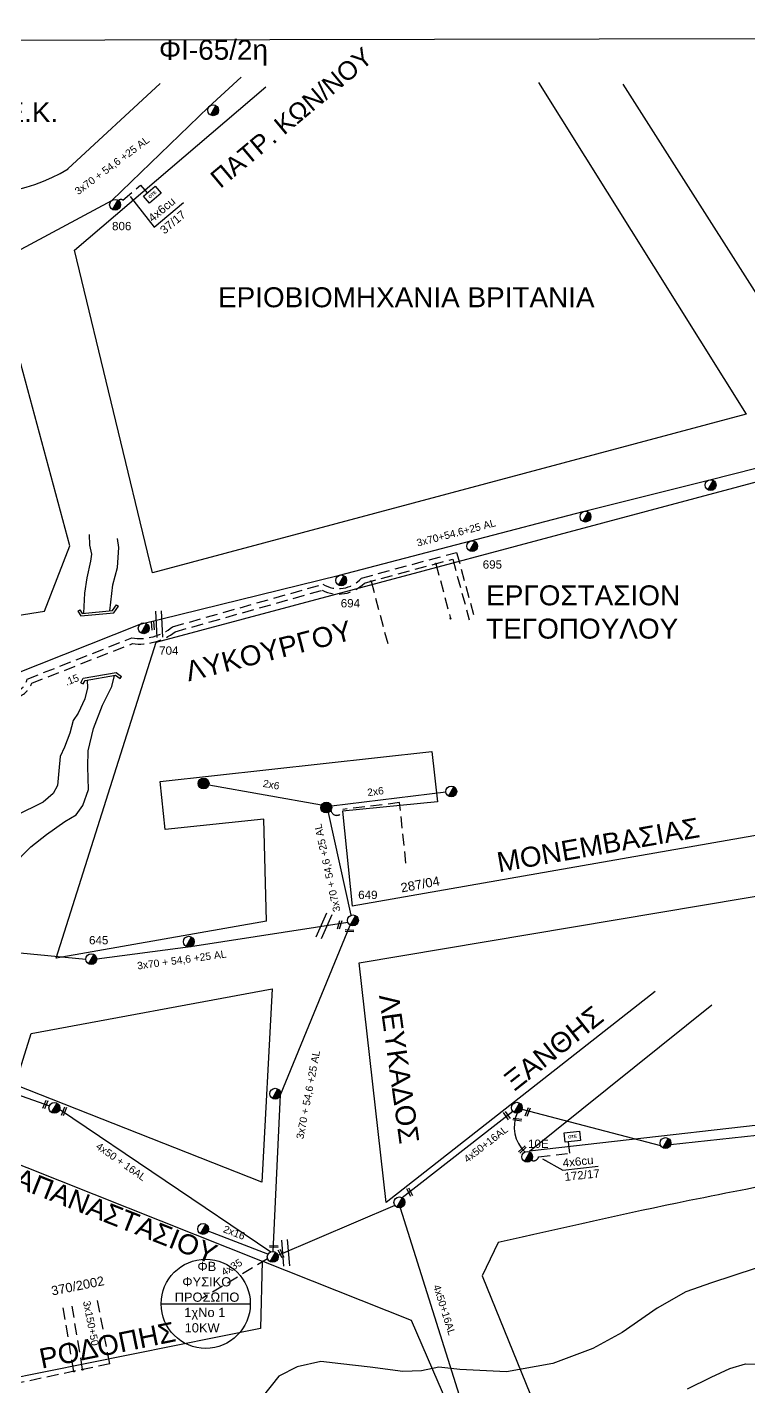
# Model space of a CAD drawing. Header units: millimetres. Extents: x 1421 to 7547, y 822 to 1863.
# Drawn here: x 6172.1 to 6328.7, y 1560.8 to 1855.8 of the extents above; entities that cross this region are included whole.
import ezdxf
from ezdxf.enums import TextEntityAlignment as Align

# ---------------------------------------------------------------- set-up
doc = ezdxf.new("R2010")
doc.units = ezdxf.units.MM
doc.linetypes.add('DASHED', pattern=[19.05, 12.7, -6.35])
doc.layers.get('0').update_dxf_attribs({"lineweight": 30})
for name, color, linetype, lineweight in [('2x16', 7, 'Continuous', 30), ('2x6', 7, 'Continuous', 30), ('3x150+50', 7, 'Continuous', 30), ('4x35', 1, 'DASHED', 30), ('Pillar OTE', 7, 'Continuous', 30), ('TEXT_ΚΑΛΩΔΙΩΝ', 7, 'Continuous', 30), ('Γυμνά εναέρια ΧΤ και ΦΟΠ (3Φ)   4x50+16AL', 7, 'Continuous', 30), ('Καλώδια ΧΤ   3x150+70AL', 7, 'DASHED', 30), ('Μηχανική τομή', 7, 'Continuous', 30), ('Στύλος Ξύλινος', 7, 'Continuous', 30), ('Στύλος Ξύλινος @ 1', 7, 'Continuous', 30), ('Στύλος ΦΜ', 7, 'Continuous', 30), ('Στύλος ΦΜ @ 1', 7, 'Continuous', 30), ('Συνδέσεις', 7, 'Continuous', 30), ('Συνεστραμμένα ΧΤ   3x70+54.6+25 AL', 7, 'SYN_LINE', 30), ('Τομή', 7, 'Continuous', 30), ('Υπόβαθρο ΔΕΗ', 7, 'Continuous', 30), ('Υπόγεια Καλώδια Δικτύου ΧΤ   .15', 7, 'DASHED', 30), ('Υπόγεια Καλώδια Δικτύου ΧΤ  4x6', 7, 'DASHED', 30)]:
    doc.layers.add(name, color=color, linetype=linetype, lineweight=lineweight)
doc.layers.add('Υπόγεια καλώδια Παροχών ΧΤ   4x50AL', color=7, linetype='DASHED')
doc.styles.add('arial', font='arial.ttf')
doc.styles.get("Standard").update_dxf_attribs({"font": 'arial.ttf'})
doc.linetypes.add('FRIDI', pattern='A,0.5,-0.001,["|",Standard,S=0.5,R=0,X=0,Y=0.16],-0.001', length=0.502)
doc.linetypes.add('PRANES_TEXNHTO', pattern='A,1,[136,SPECLINE.shx,S=1.5,R=0,X=0,Y=0],2,[137,SPECLINE.shx,S=1,R=0,X=0,Y=0],1', length=4)
doc.linetypes.add('SYN_LINE', pattern='A,0.5,-0.0001,["/\\/\\/\\/",Standard,S=0.1,R=0,X=0,Y=-0.05],-0.25', length=0.7501)
doc.dimstyles.new('ISO-25', dxfattribs={"dimtxt": 2.5, "dimasz": 2.5, "dimexe": 1.25, "dimexo": 0.625, "dimtad": 1, "dimtxsty": 'Standard', "dimcen": 2.5, "dimadec": 0, "dimazin": 0, "dimtfac": 1, "dimtmove": 0, "dimatfit": 3, "dimfxl": 1, "dimarcsym": 0})

# ---------------------------------------------------------------- blocks, each defined once
blk = doc.blocks.new('ΥΠΑΡΧΩΝ ΤΣΙΜΕΝΤΕΝΙΟΣ ΣΤΥΛΟΣ')
at = {"layer": 'Στύλος ΦΜ'}
blk.add_hatch(color=7, dxfattribs=at).paths.add_polyline_path([(-1.29, -2.28, 0.574793), (2.62, 0, 0.268822), (1.3, 2.27)])
at = {"layer": 'Στύλος ΦΜ', "color": 7}
blk.add_line((-1.29, -2.28), (1.3, 2.27), dxfattribs=at)
blk.add_circle((0, 0), 2.62, dxfattribs=at)
at = {"layer": 'Στύλος ΦΜ', "flags": 4}
for tag, p in [('ΤΥΠΟΣ', (-4.91, 3.03)), ('ΑΡΙΘΜΟΣ', (-4.68, 8.05))]:
    blk.add_attdef(tag, p, '', height=4, dxfattribs=at)
blk = doc.blocks.new('ΤΟΜΗ')
at = {"layer": 'Τομή', "lineweight": -3, "ltscale": 40}
for p, q in [((-11.4, 1.1), (11.4, 1.1)), ((11.4, -3.6), (-11.4, -3.6))]:
    blk.add_line(p, q, dxfattribs=at)
blk = doc.blocks.new('ΜΗΧΑΝΙΚΗ ΤΟΜΗ')
at = {"layer": 'Μηχανική τομή', "lineweight": -3, "ltscale": 40}
for p, q in [((-3.8, 1.2), (3.8, 1.2)), ((3.8, -0.4), (-3.8, -0.4))]:
    blk.add_line(p, q, dxfattribs=at)
blk = doc.blocks.new('ΥΠΑΡΧΩΝ ΞΥΛΙΝΟΣ ΣΤΥΛΟΣ')
at = {"layer": 'Στύλος Ξύλινος'}
h = blk.add_hatch(color=7, dxfattribs=at)
h.paths.add_polyline_path([(-2.62, 0, 0.270008), (-1.29, -2.28), (1.3, 2.27, 0.576266)])
h.paths.add_polyline_path([(-1.29, -2.28, 0.574793), (2.62, 0, 0.268822), (1.3, 2.27)])
at = {"layer": 'Στύλος Ξύλινος', "color": 7}
blk.add_line((-1.29, -2.28), (1.3, 2.27), dxfattribs=at)
blk.add_circle((0, 0), 2.62, dxfattribs=at)
at = {"layer": 'Στύλος Ξύλινος', "flags": 4}
for tag, p in [('ΑΡΙΘΜΟΣ', (-4.91, 8.6)), ('ΤΥΠΟΣ', (-4.85, 3.39))]:
    blk.add_attdef(tag, p, '', height=4, dxfattribs=at)
blk = doc.blocks.new('_ΣΥΝΔΕΣΗ')
at = {"layer": 'Συνδέσεις', "linetype": 'SYN_LINE', "ltscale": 40}
blk.add_hatch(color=256, dxfattribs=at).paths.add_polyline_path([(0.5, 0, 1), (-0.5, 0, 1)])
at = {"layer": 'Συνδέσεις'}
blk.add_circle((0, 0), 0.5, dxfattribs=at)
blk = doc.blocks.new('PILLAR ΟΤΕ')
at = {"layer": 'Pillar OTE', "ltscale": 40}
blk.add_lwpolyline([(-3.31, 2.02), (3.39, 2.02), (3.39, -1.99), (-3.31, -1.99)], close=True, dxfattribs=at)
at = {"layer": 'Pillar OTE', "insert": (-1.81, 0.71), "char_height": 1.3575, "width": 109.961, "attachment_point": 1}
blk.add_mtext('{\\fArial|b1|i0|c161|p34;OTE}', dxfattribs=at)

msp = doc.modelspace()

# ---------------------------------------------------------------- linework, layer by layer
at = {"lineweight": -3, "ltscale": 0.2}
msp.add_line((6201.17, 1578.85), (6220.5, 1578.85), dxfattribs=at)
at = {"linetype": 'Continuous', "lineweight": -3, "ltscale": 0.2}
msp.add_lwpolyline([(5474.15, 1851.64), (7546.99, 1855.83), (7546.99, 826.44), (5474.15, 822.25)], close=True, dxfattribs=at)
at = {"lineweight": -3, "ltscale": 0.2}
msp.add_circle((6210.83, 1578.85), 9.67, dxfattribs=at)
at = {"layer": '2x16', "color": 5, "lineweight": -3, "ltscale": 0.2}
msp.add_lwpolyline([(6224.33, 1589.59), (6211.34, 1594.62)], dxfattribs=at)
at = {"layer": '2x6', "color": 5, "linetype": 'SYN_LINE', "lineweight": -3, "ltscale": 20}
for points in [[(6235.93, 1687.01), (6211.5, 1691.38)], [(6238.11, 1686.91), (6262.93, 1689.94)]]:
    msp.add_lwpolyline(points, dxfattribs=at)
at = {"layer": '3x150+50', "color": 5, "linetype": 'DASHED', "lineweight": -3, "ltscale": 0.2}
msp.add_lwpolyline([(6254.27, 1674.48), (6252.91, 1687.59), (6240.57, 1686.1, -0.906664), (6238, 1685.9, 8.769504)], format="xyb", dxfattribs=at)
at = {"layer": '3x150+50', "color": 85, "linetype": 'DASHED', "lineweight": -3, "ltscale": 0.2}
for points in [[(6182.24, 1564.2), (6179.81, 1578.53)], [(6184.12, 1564.59), (6181.73, 1579.12)], [(6190.05, 1565.85), (6187.13, 1580.66)]]:
    msp.add_lwpolyline(points, dxfattribs=at)
msp.add_lwpolyline([(6190.05, 1565.85), (6148.05, 1556.98), (6140.34, 1547.12, 0.249336), (6136.91, 1544.18), (6129.9, 1540.77, 0.583215), (6129.78, 1538.83, 0.296451)], format="xyb", dxfattribs=at)
at = {"layer": '4x35', "color": 5, "lineweight": -3, "ltscale": 0.2}
msp.add_lwpolyline([(6224.26, 1588.63), (6210.06, 1579.98)], dxfattribs=at)
at = {"layer": 'Γυμνά εναέρια ΧΤ και ΦΟΠ (3Φ)   4x50+16AL', "color": 5, "lineweight": -3, "ltscale": 0.2}
for points in [[(6148.8, 1631.69), (6176.91, 1621.82)], [(6179.14, 1621.07), (6224.94, 1590.12)]]:
    msp.add_lwpolyline(points, dxfattribs=at)
at = {"layer": 'Γυμνά εναέρια ΧΤ και ΦΟΠ (3Φ)   4x50+16AL', "color": 6, "lineweight": -3, "ltscale": 0.2}
for points in [[(6277.5, 1620.57), (6253.44, 1601.87)], [(6309.6, 1613.1), (6279.48, 1621.04)], [(6338.46, 1616.24), (6311.7, 1613.31)], [(6251.9, 1600.16), (6226.51, 1589.3)], [(6253.01, 1599.68), (6268.75, 1549.83)]]:
    msp.add_lwpolyline(points, dxfattribs=at)
at = {"layer": 'Καλώδια ΧΤ   3x150+70AL', "color": 2, "lineweight": -3, "ltscale": 0.2}
for points in [[(6260.78, 1739.43), (6263.95, 1727.53)], [(6246.7, 1735.62), (6250.57, 1721.19)]]:
    msp.add_lwpolyline(points, dxfattribs=at)
at = {"layer": 'Συνεστραμμένα ΧΤ   3x70+54.6+25 AL', "color": 85, "lineweight": -3, "ltscale": 20}
msp.add_lwpolyline([(6162.88, 1803.49), (6190.43, 1818.21), (6211.47, 1838.46), (6218.51, 1845)], dxfattribs=at)
at = {"layer": 'Συνεστραμμένα ΧΤ   3x70+54.6+25 AL', "color": 6, "lineweight": -3, "ltscale": 20}
for points in [[(6196.58, 1726.28), (6239.84, 1736.92), (6268.37, 1744.39), (6292.76, 1750.72), (6319.92, 1757.56), (6335.66, 1761.51)], [(6169.14, 1715.37), (6196.58, 1726.28)]]:
    msp.add_lwpolyline(points, dxfattribs=at)
at = {"layer": 'Συνεστραμμένα ΧΤ   3x70+54.6+25 AL', "color": 5, "lineweight": -3, "ltscale": 20}
for points in [[(6242.4, 1663.15), (6237.46, 1685.44)], [(6225.47, 1590.2), (6227.07, 1624.2), (6242.2, 1661.01)]]:
    msp.add_lwpolyline(points, dxfattribs=at)
at = {"layer": 'Συνεστραμμένα ΧΤ   3x70+54.6+25 AL', "color": 27, "lineweight": -3, "ltscale": 20}
for points in [[(6241.69, 1661.6), (6207.5, 1656.29), (6187.18, 1653.64)], [(6184.82, 1653.58), (6138.24, 1658.05), (6114.7, 1659.87)]]:
    msp.add_lwpolyline(points, dxfattribs=at)
at = {"layer": 'Συνεστραμμένα ΧΤ   3x70+54.6+25 AL', "color": 6, "linetype": 'SYN_LINE', "lineweight": -2, "ltscale": 10}
msp.add_arc((6285.37, 1617.22), 7.6, 156.771, 225.5251, dxfattribs=at)
at = {"layer": 'Υπόβαθρο ΔΕΗ', "lineweight": -3, "ltscale": 0.2}
for points in [[(6283.01, 1843.82), (6328.09, 1771.89), (6199.3, 1737.45), (6182.35, 1807.42)], [(6180.95, 1825.07), (6200.94, 1843.62)], [(6182.35, 1807.42), (6223.91, 1842.88)], [(6301.32, 1843.47), (6343.03, 1777.99), (6381.97, 1818.79), (6363.27, 1843.6)], [(6199.66, 1812.43), (6205.98, 1817.83)], [(6165.38, 1787.57), (6144.37, 1727.61), (6147.96, 1724.7), (6175.87, 1729.11), (6181.33, 1743.33), (6169.7, 1786.57), (6165.38, 1787.57)], [(6200.1, 1722.42), (6335.97, 1758.68), (6345.45, 1683.15), (6242.59, 1665.1)], [(6183.11, 1729.12), (6183.75, 1728.11), (6190.87, 1728.8), (6191.91, 1730.2)], [(6183.11, 1729.12), (6183.53, 1729.39)], [(6183.53, 1729.39), (6184.01, 1728.64), (6190.6, 1729.28), (6191.5, 1730.5)], [(6191.5, 1730.5), (6191.91, 1730.2)], [(6224.05, 1661.84), (6178.35, 1653.82), (6200.1, 1722.42)], [(6183.76, 1713.59), (6184.28, 1714.6), (6191.39, 1715.81), (6192.58, 1714.96)], [(6184.26, 1713.33), (6184.66, 1714.09), (6191.26, 1715.21), (6192.25, 1714.5)], [(6192.25, 1714.5), (6192.58, 1714.96)], [(6183.76, 1713.59), (6184.26, 1713.33)], [(6224.05, 1661.84), (6223.47, 1683.97), (6202.01, 1681.73), (6200.98, 1692.19), (6259.89, 1698.65), (6261.12, 1687.78), (6240.5, 1685.73), (6242.59, 1665.1)], [(6244.12, 1652.85), (6346.21, 1669.94), (6352.31, 1620.06), (6281.07, 1611.96), (6320.62, 1643.75)], [(6308.34, 1646.58), (6250, 1600.81), (6244.12, 1652.85)], [(6172.98, 1637.52), (6225.27, 1647.19), (6223.02, 1605.21), (6169.47, 1626.39), (6172.98, 1637.52)], [(6164.47, 1611.4), (6223.06, 1588.12), (6222.73, 1573.53), (6147.98, 1558.46), (6164.47, 1611.4)], [(6288.35, 1607.86), (6295.98, 1608.73)], [(6274.3, 1592.12), (6270.84, 1584.93), (6295.59, 1524.06), (6415.99, 1468.78), (6439.03, 1523.6)], [(6246.27, 1525.71), (6266.84, 1548.97), (6255.51, 1575.25), (6223.06, 1588.12)]]:
    msp.add_lwpolyline(points, dxfattribs=at)
at = {"layer": 'Υπόβαθρο ΔΕΗ', "lineweight": -3, "ltscale": 0.5}
for points in [[(6185.58, 1745.73), (6185.63, 1743.47), (6186.02, 1741.51), (6185.83, 1739.99), (6185.04, 1736.34), (6184.55, 1733.05), (6184.31, 1728.67)], [(6190.05, 1729.22), (6190.69, 1734.81), (6191.67, 1738.59), (6191.97, 1742.93), (6191.72, 1744.89)]]:
    msp.add_lwpolyline(points, dxfattribs=at)
at = {"layer": 'Υπόβαθρο ΔΕΗ', "linetype": 'PRANES_TEXNHTO', "lineweight": -3, "ltscale": 0.5}
for points in [[(6161.83, 1630.13), (6163.38, 1632.39), (6164.65, 1637.91), (6164.85, 1641.1), (6167.19, 1644.45), (6169.27, 1648.83), (6169.68, 1653.44), (6169.98, 1659.72), (6169.73, 1666.69), (6169.53, 1671.55), (6170.75, 1675.84), (6172.9, 1677.98), (6176.31, 1680.65), (6180.27, 1683.46), (6182.7, 1684.92), (6184.17, 1686.97), (6185.38, 1690.41), (6185.26, 1695.34), (6185.33, 1698.86), (6186.46, 1703.7), (6188.45, 1708.7), (6190.49, 1712.79), (6191.06, 1715.17)], [(6185.08, 1714.16), (6185.2, 1712.52), (6184.62, 1710.12), (6183.16, 1706.97), (6182.04, 1705.41), (6181.33, 1702.66), (6180.17, 1699.61), (6179.27, 1697.59), (6178.99, 1694.51), (6178.71, 1691.32), (6177.7, 1689.59), (6175.56, 1687.72), (6169.57, 1684.7)]]:
    msp.add_lwpolyline(points, dxfattribs=at)
at = {"layer": 'Υπόβαθρο ΔΕΗ', "linetype": 'FRIDI', "lineweight": -3, "ltscale": 0.5}
for points in [[(6330.04, 1586.53), (6320.57, 1583.4), (6315.04, 1581.48), (6308.8, 1577.94), (6301.23, 1572.62), (6294.81, 1569.18), (6286.13, 1565.92), (6276.1, 1564.09), (6265.98, 1564.57), (6261.45, 1565.12), (6257.63, 1564.33), (6253.61, 1564.16), (6246.53, 1565.12), (6240.16, 1565.83), (6235.78, 1566.31), (6230.68, 1565.2), (6226.7, 1563.13), (6223.09, 1558.59)], [(6315.36, 1560.43), (6320.49, 1562.93), (6324.56, 1564.81), (6327.99, 1565.85), (6330.82, 1565.76)]]:
    msp.add_lwpolyline(points, dxfattribs=at)
at = {"layer": 'Υπόβαθρο ΔΕΗ', "lineweight": -3, "ltscale": 0.2}
msp.add_arc((6162.13, 1855.9), 36.12, 251.3285, 301.4124, dxfattribs=at)
msp.add_spline([(6465.14, 1655), (6451.66, 1643.97), (6441.02, 1633.34), (6430.99, 1624.7), (6419.93, 1619.73), (6405.54, 1616.27), (6392.3, 1615.5), (6366.52, 1611.19), (6315.75, 1601.24), (6274.3, 1592.12)], degree=3, dxfattribs=at)
at = {"layer": 'Υπόγεια Καλώδια Δικτύου ΧΤ   .15', "color": 6, "linetype": 'DASHED', "lineweight": -3, "ltscale": 0.2}
msp.add_lwpolyline([(6161.17, 1695.89, 0.799125), (6164.68, 1694.73), (6169.06, 1711.44, 0.295323), (6172.1, 1714.4), (6194.79, 1723.32, 0.211768), (6203.62, 1725.74), (6236.25, 1734.96, 0.3635), (6244.61, 1736.29), (6265.27, 1741.89), (6269.18, 1727.56)], format="xyb", dxfattribs=at)
at = {"layer": 'Υπόγεια Καλώδια Δικτύου ΧΤ   .15', "color": 2, "linetype": 'DASHED', "lineweight": -3, "ltscale": 0.2}
msp.add_lwpolyline([(6159.98, 1696.01, 0.825088), (6165.8, 1694.28), (6170.05, 1710.48, 0.219786), (6173.08, 1713.5), (6194.94, 1722.09, 0.199569), (6204.18, 1724.65), (6236.1, 1733.68, 0.33064), (6245.26, 1735.23), (6264.42, 1740.42), (6268.02, 1727.24)], format="xyb", dxfattribs=at)
at = {"layer": 'Υπόγεια Καλώδια Δικτύου ΧΤ  4x6', "color": 85, "linetype": 'DASHED', "lineweight": -2, "ltscale": 0.2}
msp.add_lwpolyline([(6191.91, 1818.22, -0.400981), (6192.86, 1818.29), (6196.7, 1821.57), (6198.14, 1819.89)], format="xyb", dxfattribs=at)
at = {"layer": 'Υπόγεια Καλώδια Δικτύου ΧΤ  4x6', "color": 6, "linetype": 'DASHED', "lineweight": -2, "ltscale": 0.2}
msp.add_lwpolyline([(6281.11, 1610.32, 0.632152), (6283.06, 1610.74), (6289.82, 1611.51), (6289.54, 1613.96)], format="xyb", dxfattribs=at)

# ---------------------------------------------------------------- block references
at = {"layer": 'Μηχανική τομή', "lineweight": -3}
for p, xscale, yscale, zscale, rotation in [((6199.46, 1725.99), 0.2499999999999189, 0.2499999999999189, 0.2499999999999189, 94.06449242003234), ((6239.97, 1661.04), 0.249999999999919, 0.249999999999919, 0.249999999999919, 73.1571851274234), ((6242.02, 1659.69), 0.249999999999919, 0.249999999999919, 0.249999999999919, 357.6804186373668), ((6175.93, 1622.13), 0.249999999999919, 0.249999999999919, 0.249999999999919, 248.6944470460257), ((6180, 1620.65), 0.249999999999919, 0.249999999999919, 0.249999999999919, 248.6944470460257), ((6276.25, 1619.75), 0.249999999999919, 0.249999999999919, 0.249999999999919, 125.0001907271072), ((6280.61, 1620.51), 0.249999999999919, 0.249999999999919, 0.249999999999919, 248.8042958898163), ((6278.41, 1618.73), 0.249999999999919, 0.249999999999919, 0.249999999999919, 352.0105854564504), ((6279.63, 1612.25), 0.249999999999919, 0.249999999999919, 0.249999999999919, 42.65399239893946), ((6255.18, 1603.12), 0.249999999999919, 0.249999999999919, 0.249999999999919, 117.0440495831204), ((6225.62, 1591.18), 0.249999999999919, 0.249999999999919, 0.249999999999919, 357.6804186373668), ((6227.29, 1589.79), 0.249999999999919, 0.249999999999919, 0.249999999999919, 117.0440495831204)]:
    msp.add_blockref('ΜΗΧΑΝΙΚΗ ΤΟΜΗ', p, dxfattribs=dict(at, xscale=xscale, yscale=yscale, zscale=zscale, rotation=rotation))
at = {"layer": 'Στύλος Ξύλινος @ 1', "lineweight": -3, "ltscale": 40, "xscale": 0.4499999999998181, "yscale": 0.4499999999998181, "zscale": 0.4499999999998181}
for p in [(6210.37, 1691.74), (6237, 1686.52)]:
    msp.add_blockref('ΥΠΑΡΧΩΝ ΞΥΛΙΝΟΣ ΣΤΥΛΟΣ', p, dxfattribs=at)
at = {"layer": 'Στύλος ΦΜ @ 1', "lineweight": -3, "ltscale": 40, "xscale": 0.4499999999998181, "yscale": 0.4499999999998181, "zscale": 0.4499999999998181}
for p in [(6212.45, 1837.8), (6320.38, 1756.48), (6293.24, 1749.64), (6264.11, 1690.01), (6207.17, 1657.42), (6225.91, 1624.44), (6177.99, 1621.36), (6278.35, 1621.39), (6310.6, 1613.73), (6252.85, 1600.85), (6210.27, 1595.1), (6225.37, 1589.03)]:
    msp.add_blockref('ΥΠΑΡΧΩΝ ΤΣΙΜΕΝΤΕΝΙΟΣ ΣΤΥΛΟΣ', p, dxfattribs=at)
at = {"layer": 'Στύλος ΦΜ @ 1', "lineweight": -3, "ltscale": 40}
ref = msp.add_blockref('ΥΠΑΡΧΩΝ ΤΣΙΜΕΝΤΕΝΙΟΣ ΣΤΥΛΟΣ', (6191.17, 1817.3), dxfattribs=dict(at, xscale=0.4499999999998181, yscale=0.4499999999998181, zscale=0.4499999999998181))
ref.add_attrib('ΤΥΠΟΣ', '806', (6190.51, 1811.78), dxfattribs={"layer": 'Στύλος ΦΜ', "height": 1.8, "flags": 4})
ref = msp.add_blockref('ΥΠΑΡΧΩΝ ΤΣΙΜΕΝΤΕΝΙΟΣ ΣΤΥΛΟΣ', (6268.66, 1743.24), dxfattribs=dict(at, xscale=0.4499999999998181, yscale=0.4499999999998181, zscale=0.4499999999998181))
ref.add_attrib('ΤΥΠΟΣ', '695', (6270.94, 1738.36), dxfattribs={"layer": 'Στύλος ΦΜ', "height": 1.8, "flags": 4})
ref = msp.add_blockref('ΥΠΑΡΧΩΝ ΤΣΙΜΕΝΤΕΝΙΟΣ ΣΤΥΛΟΣ', (6240.23, 1735.81), dxfattribs=dict(at, xscale=0.4499999999998181, yscale=0.4499999999998181, zscale=0.4499999999998181))
ref.add_attrib('ΤΥΠΟΣ', '694', (6240.13, 1729.95), dxfattribs={"layer": 'Στύλος ΦΜ', "height": 1.8, "flags": 4})
ref = msp.add_blockref('ΥΠΑΡΧΩΝ ΤΣΙΜΕΝΤΕΝΙΟΣ ΣΤΥΛΟΣ', (6197.38, 1725.41), dxfattribs=dict(at, xscale=0.4499999999998181, yscale=0.4499999999998181, zscale=0.4499999999998181))
ref.add_attrib('ΤΥΠΟΣ', '704', (6200.73, 1719.68), dxfattribs={"layer": 'Στύλος ΦΜ', "height": 1.8, "flags": 4})
ref = msp.add_blockref('ΥΠΑΡΧΩΝ ΤΣΙΜΕΝΤΕΝΙΟΣ ΣΤΥΛΟΣ', (6242.78, 1662.04), dxfattribs=dict(at, xscale=0.4499999999998181, yscale=0.4499999999998181, zscale=0.4499999999998181))
ref.add_attrib('ΤΥΠΟΣ', '649', (6243.92, 1666.68), dxfattribs={"layer": 'Στύλος ΦΜ', "height": 1.8, "flags": 4})
ref = msp.add_blockref('ΥΠΑΡΧΩΝ ΤΣΙΜΕΝΤΕΝΙΟΣ ΣΤΥΛΟΣ', (6186, 1653.63), dxfattribs=dict(at, xscale=0.4499999999998181, yscale=0.4499999999998181, zscale=0.4499999999998181))
ref.add_attrib('ΤΥΠΟΣ', '645', (6185.52, 1656.85), dxfattribs={"layer": 'Στύλος ΦΜ', "height": 1.8, "flags": 4})
ref = msp.add_blockref('ΥΠΑΡΧΩΝ ΤΣΙΜΕΝΤΕΝΙΟΣ ΣΤΥΛΟΣ', (6280.59, 1610.75), dxfattribs=dict(at, xscale=0.4499999999998181, yscale=0.4499999999998181, zscale=0.4499999999998181))
ref.add_attrib('ΤΥΠΟΣ', '10Ε', (6280.77, 1612.68), dxfattribs={"layer": 'Στύλος ΦΜ', "height": 1.8, "flags": 4})
at = {"layer": 'Συνδέσεις', "lineweight": -3, "xscale": 0.25, "yscale": 0.25, "zscale": 0.25}
for p in [(6260.78, 1739.43), (6246.7, 1735.62), (6263.95, 1727.53), (6182.24, 1564.2), (6184.12, 1564.6)]:
    msp.add_blockref('_ΣΥΝΔΕΣΗ', p, dxfattribs=at)
at = {"layer": 'Τομή', "lineweight": -3}
for p, xscale, yscale, zscale, rotation in [((6200.42, 1726.3), 0.2499999999998872, 0.2499999999998872, 0.2499999999998872, 93.06862927547876), ((6236.24, 1660.98), 0.2499999999998873, 0.2499999999998873, 0.2499999999998873, 66.08412834153424), ((6228.48, 1589.91), 0.2499999999998873, 0.2499999999998873, 0.2499999999998873, 274.7363033771518)]:
    msp.add_blockref('ΤΟΜΗ', p, dxfattribs=dict(at, xscale=xscale, yscale=yscale, zscale=zscale, rotation=rotation))
at = {"layer": 'Υπόβαθρο ΔΕΗ', "lineweight": -3, "ltscale": 0.2, "xscale": 0.5, "yscale": 0.5, "zscale": 0.5}
for p, rotation in [((6199.22, 1819.47), 40.47604987164024), ((6290.36, 1615.11), 6.486338376758769)]:
    msp.add_blockref('PILLAR ΟΤΕ', p, dxfattribs=dict(at, rotation=rotation))

# ---------------------------------------------------------------- texts
at = {"lineweight": -3, "ltscale": 40, "char_height": 4, "attachment_point": 1, "style": 'arial'}
for s, insert, width in [('{\\H1.083x;ΦΙ-65/2η}', (6200.68, 1853.11), 51.2353), ('{\\H1.083x;ΓΗΠΕΔΟΝ Α.Ε.Κ.}', (6130.78, 1839.56), 52.4505), ('{\\H1.083x;ΕΡΙΟBΙΟΜΗΧΑΝΙΑ ΒΡΙΤΑΝΙΑ}', (6213.5, 1799.4), 88.4015), ('{\\H1.083x;ΕΡΓΟΣΤΑΣΙΟΝ ΤΕΓΟΠΟΥΛΟΥ}', (6271.69, 1734.73), 48.6977)]:
    msp.add_mtext(s, dxfattribs=dict(at, insert=insert, width=width))
for s, insert, width, rotation in [('ΠΑΤΡ. ΚΩΝ/ΝΟΥ', (6211.43, 1823.77), 50.6151, 39.928), ('{\\H1.083x;ΛΥΚΟΥΡΓΟΥ}', (6206.02, 1718.05), 35.3422, 14.3311), ('{\\H1.083x;MONEMBAΣΙΑΣ}', (6273.7, 1676.72), 35.3422, 9.9452), ('{\\H1.083x;ΛΕΥΚΑΔΟΣ}', (6252.71, 1646.33), 35.3422, 277.9104), ('{\\H1.083x;ΞΑΝΘΗΣ}', (6275.13, 1628.24), 35.3422, 38.3493), ('{\\H1.083x;ΠΑΠΑΝΑΣΤΑΣΙΟΥ}', (6166.46, 1610.07), 35.3422, 338.4768), ('{\\H1.083x;ΡΟΔΟΠΗΣ}', (6174.37, 1569.01), 35.3422, 11.5652)]:
    msp.add_mtext(s, dxfattribs=dict(at, insert=insert, width=width, rotation=rotation))
at = {"layer": 'TEXT_ΚΑΛΩΔΙΩΝ', "lineweight": -3, "ltscale": 0.2, "style": 'arial'}
for s, rotation, p in [('3x70 + 54,6 +25 AL', 36.7506, (6183.17, 1819.37)), ('2x6', 7.7136, (6245.99, 1688.97)), ('3x70 + 54,6 +25 AL', 102.3904, (6240.1, 1664.07)), ('3x70 + 54,6 +25 AL', 7.7136, (6196.08, 1651.38)), ('3x70 + 54,6 +25 AL', 79.2635, (6232.02, 1614.48)), ('4x50 + 16AL', 324.9394, (6186.86, 1612.66))]:
    msp.add_text(s, height=1.6, rotation=rotation, dxfattribs=at).set_placement(p)
at = {"layer": 'TEXT_ΚΑΛΩΔΙΩΝ', "lineweight": -3, "ltscale": 0.2}
for s, rotation, p in [('3x70+54.6+25 AL', 14.6634, (6265.17, 1746.13)), ('.15', 21.458, (6181.78, 1714.23)), ('2x6', 349.8577, (6225.06, 1691.5)), ('4x50+16AL', 37.8482, (6271.6, 1613.5)), ('2x16', 338.8292, (6217.03, 1594.31)), ('4x35', 31.3449, (6216.48, 1586.81)), ('4x50+16AL', 287.5199, (6262.63, 1577.53)), ('3x150+50', 281.1637, (6185.94, 1574.64))]:
    msp.add_text(s, height=1.6, rotation=rotation, dxfattribs=at).set_placement(p, align=Align.MIDDLE_CENTER)
at = {"layer": 'Υπόβαθρο ΔΕΗ', "lineweight": -3, "char_height": 2, "attachment_point": 1}
for s, insert, rotation in [('287/04', (6252.98, 1670.06), 10.7153), ('370/2002', (6177.15, 1582.6), 11.3587)]:
    msp.add_mtext_dynamic_manual_height_columns(s, width=17.2548, gutter_width=12.5, heights=[0], dxfattribs=dict(at, insert=insert, rotation=rotation))
for s, heights, insert in [('{\\W8.64836; }ΦΒ \\P{\\W4.42067; }ΦΥΣΙΚΟ \\P{\\W2.28183; }ΠΡΟΣΩΠΟ', [9.11], (6202.32, 1587.96)), ('{\\W5.64938; }1χΝο 1\\P{\\W5.75656; }10KW', [0], (6201.79, 1577.98))]:
    msp.add_mtext_dynamic_manual_height_columns(s, width=17.2548, gutter_width=12.5, heights=heights, dxfattribs=dict(at, insert=insert))
at = {"layer": 'Υπόγεια καλώδια Παροχών ΧΤ   4x50AL', "color": 7, "ltscale": 0.2, "char_height": 1.8, "attachment_point": 1}
for s, insert, rotation in [('4x6cu', (6198.14, 1814.82), 40), ('37/17', (6200.71, 1812.19), 40), ('4x6cu', (6288.2, 1610.28), 6), ('172/17', (6288.59, 1607.29), 6)]:
    msp.add_mtext_dynamic_manual_height_columns(s, width=1.8, gutter_width=12.5, heights=[0.118], dxfattribs=dict(at, insert=insert, rotation=rotation))

# ---------------------------------------------------------------- leaders
at = {"layer": 'Υπόβαθρο ΔΕΗ', "lineweight": -3, "ltscale": 0.2}
for points in [[(6194.43, 1819.1), (6199.66, 1812.43)], [(6283.89, 1610.33), (6288.35, 1607.86)]]:
    msp.add_leader(points, dimstyle='ISO-25', override={"dimasz": 1, "dimtad": 0}, dxfattribs=at)

doc.saveas('drawing.dxf')
